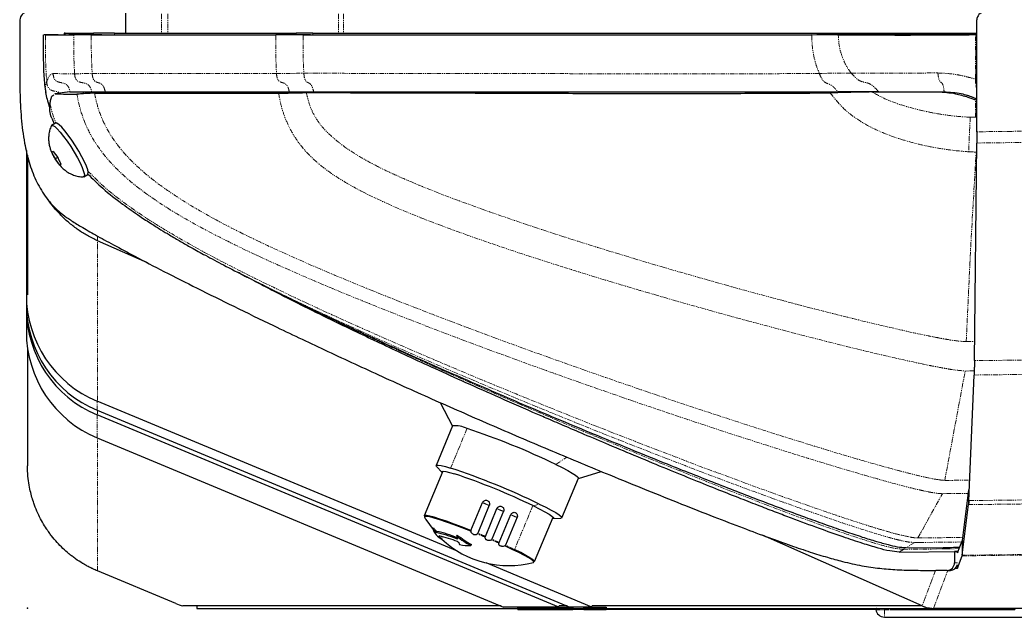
# Model space of a CAD drawing. Header units: millimetres. Extents: x -18594 to 273470, y -238787 to 48452.
# Drawn here: x 141570.6 to 141833.4, y -102641.6 to -102483.8 of the extents above; entities that cross this region are included whole.
import ezdxf

# ---------------------------------------------------------------- set-up
doc = ezdxf.new("R2010")
doc.units = ezdxf.units.MM
doc.linetypes.add('Xref AGV layout$0$PHANTOM', pattern=[2.5, 1.25, -0.25, 0.25, -0.25, 0.25, -0.25])
doc.layers.add('AM_BOR', color=4, linetype='Continuous', lineweight=25)

# ---------------------------------------------------------------- blocks, each defined once
blk = doc.blocks.new('Xref AGV layout$0$A$C343F789C')
at = {"color": 7, "linetype": 'Continuous', "lineweight": 25}
for p, q in [((3475.85, 1953.18), (3357.45, 1953.18)), ((3104.17, 1950.88), (3460.53, 1950.88)), ((3441.42, 1950.88), (3441.42, 1951.18)), ((3453.47, 1950.88), (3453.47, 1951.18)), ((3462.03, 1950.88), (3460.53, 1950.88)), ((3460.53, 1950.88), (3462.84, 1950.88)), ((3657.36, 1950.88), (3462.03, 1950.88)), ((3474.24, 1951.18), (3466.16, 1951.18)), ((3474.24, 1950.88), (3474.24, 1951.18)), ((3478.13, 1951.18), (3494.37, 1951.18)), ((3494.37, 1951.18), (3509.37, 1951.18)), ((3494.37, 1950.88), (3494.37, 1951.18)), ((3509.37, 1951.18), (3549.37, 1951.18)), ((3509.37, 1950.88), (3509.37, 1951.18)), ((3549.37, 1950.58), (3549.37, 1951.18)), ((3555.19, 1951.18), (3549.37, 1951.18)), ((3555.19, 1950.58), (3549.37, 1950.58)), ((3553.12, 1950.52), (3553, 1950.24)), ((3553.12, 1950.52), (3581.07, 1938.88)), ((3553.12, 1950.52), (3558.95, 1950.52)), ((3555.19, 1951.18), (3558.1, 1951.18)), ((3555.19, 1951.18), (3555.19, 1950.58)), ((3558.1, 1950.58), (3558.1, 1951.18)), ((3572.66, 1951.18), (3558.1, 1951.18)), ((3572.66, 1950.58), (3558.1, 1950.58)), ((3683.78, 1898.54), (3558.95, 1950.52)), ((3561.86, 1950.52), (3561.74, 1950.24)), ((3561.86, 1950.52), (3683.78, 1899.75)), ((3561.86, 1950.52), (3576.42, 1950.52)), ((3572.66, 1951.18), (3572.66, 1950.58)), ((3683.78, 1905.81), (3576.42, 1950.52)), ((3657.4, 1950.88), (3657.36, 1950.88)), ((3657.4, 1950.24), (3657.4, 1950.88)), ((3465.86, 1950.24), (3553, 1950.24)), ((3465.9, 1950.23), (3508.06, 1931.55)), ((3559.61, 1950.24), (3561.74, 1950.24)), ((3577.08, 1950.24), (3661.12, 1950.24)), ((3662.98, 1949.6), (3683.67, 1940.99)), ((3456.55, 1940.25), (3455.33, 1937)), ((3457.04, 1940.25), (3456.55, 1940.25)), ((3456.55, 1939.41), (3456.55, 1940.25)), ((3459.3, 1940.84), (3458.43, 1940.84)), ((3459.3, 1940.84), (3462.23, 1940.84)), ((3457.37, 1935.84), (3457.33, 1938.81)), ((3568.28, 1938.53), (3563.37, 1926.75)), ((3455.3, 1936.84), (3453.63, 1923.47)), ((3455.2, 1932.93), (3455.3, 1936.84)), ((3455.33, 1933.01), (3455.33, 1937)), ((3456.51, 1936.18), (3455.33, 1933.01)), ((3471.97, 1936.01), (3456.38, 1935.82)), ((3456.38, 1935.83), (3457.37, 1935.84)), ((3456.39, 1935.84), (3456.5, 1935.84)), ((3456.5, 1935.84), (3456.5, 1936.13)), ((3456.5, 1935.84), (3457.37, 1935.84)), ((3470.2, 1934.92), (3460.35, 1934.8)), ((3588.6, 1935.75), (3683.78, 1896.11)), ((3455.2, 1932.93), (3453.53, 1919.56)), ((3572.87, 1926.82), (3575.94, 1934.2)), ((3577.55, 1933.47), (3574.48, 1926.09)), ((3576.42, 1925.23), (3579.49, 1932.61)), ((3581.24, 1931.86), (3578.17, 1924.48)), ((3585.05, 1934.31), (3584.92, 1934)), ((3592.73, 1932.58), (3592.61, 1932.28)), ((3580.2, 1923.64), (3583.27, 1931.02)), ((3585.04, 1930.3), (3581.96, 1922.92)), ((3588.78, 1931.82), (3588.64, 1931.5)), ((3595.09, 1929.87), (3594.96, 1929.55)), ((3561.02, 1926.95), (3556.66, 1916.48)), ((3563.49, 1927.13), (3561.32, 1927.05)), ((3592.45, 1914.64), (3597.36, 1926.42)), ((3453.56, 1922.41), (3452.15, 1889.22)), ((3453.53, 1919.56), (3453.63, 1923.47)), ((3453.53, 1919.56), (3453.43, 1919.38)), ((3556.68, 1916.54), (3550.68, 1914.68)), ((3594.12, 1913.39), (3592.65, 1914.99)), ((3589.9, 1902.64), (3594.25, 1913.11)), ((3702.17, 1882), (3702.17, 1913.19)), ((3593.15, 1896.51), (3589.92, 1902.7)), ((3452.07, 1885.42), (3451.46, 1827.92)), ((3702.47, 1871.67), (3702.47, 1877.74)), ((3702.47, 1868.04), (3702.47, 1870.46)), ((3702.17, 1831.14), (3702.17, 1868.04)), ((3702.47, 1829.88), (3702.47, 1868.04)), ((3644.36, 1863.24), (3644.15, 1863.35)), ((3646.04, 1862.38), (3646.46, 1862.16)), ((3670.46, 1859.58), (3683.67, 1853.73)), ((3687.28, 1836.84), (3686.27, 1836.21)), ((3693.29, 1833.53), (3693.61, 1833.73)), ((3693.61, 1833.73), (3694.83, 1832.14)), ((3694.19, 1831.74), (3694.83, 1832.14)), ((3695.42, 1830.15), (3694.19, 1831.74)), ((3695.74, 1830.35), (3695.42, 1830.15)), ((3695.42, 1830.15), (3695.74, 1830.35)), ((3451.44, 1824.95), (3451.44, 1795.38)), ((3694.79, 1822.66), (3695.79, 1823.29)), ((3695.76, 1821.31), (3695.11, 1822.86)), ((3451.44, 1816.47), (3451.77, 1816.47)), ((3696.47, 1818.12), (3696.27, 1818.69)), ((3685.23, 1814.37), (3681.64, 1814.37)), ((3691.08, 1814.38), (3694.98, 1814.94)), ((3694.97, 1815.01), (3694.88, 1814.94)), ((3704.17, 1798.38), (3704.17, 1814.41)), ((3451.44, 1799.37), (3451.77, 1799.37)), ((3479.6, 1798.88), (3451.44, 1798.88)), ((3626.79, 1798.88), (3479.6, 1798.88)), ((3486.12, 1799.37), (3490.94, 1799.37)), ((3488.03, 1799.4), (3495.07, 1799.37)), ((3490.92, 1799.37), (3493.69, 1799.37)), ((3629.4, 1799.37), (3495.07, 1799.37)), ((3627.46, 1799.37), (3603.32, 1799.37)), ((3626.79, 1798.88), (3631.24, 1798.88)), ((3627.46, 1799.37), (3630.5, 1799.37)), ((3630.42, 1799.37), (3634.84, 1799.37)), ((3679.15, 1798.88), (3631.24, 1798.88)), ((3685.32, 1799.37), (3636.62, 1799.37)), ((3682.49, 1799.37), (3663.35, 1799.37)), ((3676.27, 1786.38), (3676.27, 1798.88)), ((3679.15, 1798.88), (3684.71, 1798.88)), ((3692.18, 1798.88), (3684.71, 1798.88)), ((3685.27, 1799.37), (3687.17, 1799.37)), ((3687.17, 1799.37), (3689.95, 1799.37)), ((3687.47, 1799.37), (3691.25, 1799.37)), ((3697.44, 1799.37), (3689.95, 1799.37)), ((3692.18, 1798.88), (3692.49, 1798.88)), ((3692.49, 1798.88), (3692.49, 1799.37)), ((3694.02, 1799.37), (3697.63, 1799.37)), ((3704.17, 1795.38), (3704.17, 1798.38))]:
    blk.add_line(p, q, dxfattribs=at)
at = {"color": 8, "linetype": 'Xref AGV layout$0$PHANTOM', "lineweight": 18}
for p, q in [((3475.85, 1951.23), (3475.85, 1953.18)), ((3462.84, 1950.88), (3459.08, 1940.84)), ((3462.03, 1950.88), (3462.03, 1950.88)), ((3466.16, 1950.88), (3466.16, 1951.18)), ((3475.85, 1951.23), (3466.33, 1951.23)), ((3475.85, 1950.88), (3475.85, 1951.23)), ((3657.36, 1950.88), (3657.36, 1950.24)), ((3462.38, 1940.84), (3465.9, 1950.23)), ((3683.67, 1940.99), (3683.67, 1905.86)), ((3456.51, 1938.81), (3457.33, 1938.81)), ((3455.33, 1937), (3102.17, 1932.64)), ((3102.17, 1932.49), (3455.3, 1936.84)), ((3456.11, 1935.08), (3459.48, 1935.15)), ((3470.79, 1935.29), (3459.48, 1935.15)), ((3467.85, 1933.48), (3470.2, 1934.92)), ((3470.79, 1935.29), (3471.97, 1936.01)), ((3568.69, 1923.73), (3573.52, 1935.34)), ((3467.01, 1932.28), (3455.1, 1932.13)), ((3466.68, 1933.47), (3455.45, 1933.33)), ((3467.85, 1933.48), (3466.68, 1933.47)), ((3588.81, 1932.52), (3588.68, 1932.21)), ((3593.32, 1931.97), (3593.24, 1931.77)), ((3594.25, 1930.84), (3594.13, 1930.53)), ((3594.53, 1930.58), (3594.4, 1930.27)), ((3597.34, 1926.63), (3597.34, 1926.72)), ((3453.63, 1923.47), (3102.17, 1919.14)), ((3102.17, 1918.07), (3453.56, 1922.41)), ((3568.55, 1923.8), (3567.01, 1923.31)), ((3459.39, 1920.57), (3453.65, 1920.5)), ((3459.39, 1920.57), (3460.54, 1920.59)), ((3459.91, 1917.08), (3453.33, 1916.99)), ((3590.42, 1913.81), (3586.07, 1903.35)), ((3562.65, 1912.84), (3559.69, 1910.92)), ((3683.78, 1905.81), (3683.78, 1899.75)), ((3683.67, 1899.47), (3683.67, 1898.59)), ((3683.78, 1898.54), (3683.78, 1896.11)), ((3683.67, 1895.84), (3683.67, 1853.73)), ((3452.15, 1889.22), (3102.17, 1884.9)), ((3452.05, 1888.13), (3453.5, 1888.15)), ((3453.5, 1888.15), (3454.52, 1888.17)), ((3102.17, 1881.11), (3452.07, 1885.42)), ((3454.24, 1880.4), (3452.02, 1880.38)), ((3645.39, 1862.71), (3646.04, 1862.38)), ((3453.06, 1855.36), (3451.62, 1830.32)), ((3683.67, 1853.73), (3683.67, 1852.5)), ((3451.46, 1827.92), (3102.17, 1823.62)), ((3102.17, 1820.64), (3451.44, 1824.95)), ((3451.44, 1821.11), (3451.76, 1821.11)), ((3451.76, 1821.11), (3451.85, 1821.11)), ((3451.77, 1821.11), (3451.77, 1816.47)), ((3696.25, 1818.6), (3696.41, 1818.29)), ((3488.17, 1814.37), (3485.23, 1814.37)), ((3488.17, 1814.37), (3490.19, 1814.69)), ((3681.64, 1814.37), (3633.04, 1814.37)), ((3690.98, 1814.37), (3685.23, 1814.37)), ((3451.77, 1811.01), (3451.44, 1811.17)), ((3451.77, 1811.01), (3451.77, 1799.37)), ((3685.08, 1809.54), (3636.41, 1809.55)), ((3695.4, 1809.58), (3689.74, 1809.63)), ((3479.6, 1798.88), (3479.6, 1799.37)), ((3486.12, 1799.37), (3488.03, 1799.4)), ((3618.74, 1786.38), (3618.74, 1798.88)), ((3620.07, 1786.38), (3620.07, 1798.88)), ((3626.79, 1799.37), (3626.79, 1798.88)), ((3627.46, 1799.37), (3629.4, 1799.37)), ((3631.24, 1798.88), (3631.24, 1799.37)), ((3665.08, 1786.38), (3665.08, 1798.88)), ((3666.75, 1786.38), (3666.75, 1798.88)), ((3679.15, 1799.37), (3679.15, 1798.88)), ((3682.49, 1799.37), (3685.32, 1799.37)), ((3684.71, 1798.88), (3684.71, 1799.37)), ((3692.18, 1799.37), (3692.18, 1798.88))]:
    blk.add_line(p, q, dxfattribs=at)
at = {"color": 7, "linetype": 'Continuous', "lineweight": 25, "flags": 128}
for points in [[(3568.28, 1938.53), (3568.34, 1938.34), (3568.74, 1937.98), (3569.47, 1937.49), (3570.54, 1936.87), (3571.9, 1936.15), (3573.52, 1935.34)], [(3568.44, 1938.66), (3568.53, 1938.46), (3568.97, 1938.07), (3569.78, 1937.55), (3570.93, 1936.9), (3572.39, 1936.13), (3574.12, 1935.28), (3576.08, 1934.36)], [(3585.04, 1930.3), (3587.31, 1929.41), (3589.47, 1928.59), (3591.46, 1927.88), (3593.22, 1927.28), (3594.72, 1926.82), (3595.9, 1926.5), (3596.75, 1926.34), (3597.24, 1926.34), (3597.36, 1926.5)], [(3585.07, 1930.51), (3587.34, 1929.61), (3589.49, 1928.8), (3591.47, 1928.09), (3593.23, 1927.5), (3594.72, 1927.04), (3595.9, 1926.72), (3596.75, 1926.56), (3597.23, 1926.56), (3597.34, 1926.63)], [(3596.94, 1927.4), (3595.05, 1930.07), (3594.99, 1930.14)], [(3567.01, 1923.31), (3565.3, 1924.16), (3563.84, 1924.93), (3562.66, 1925.59), (3561.78, 1926.15), (3561.23, 1926.58), (3561.01, 1926.87), (3561.13, 1927.03), (3561.32, 1927.05)], [(3568.55, 1923.8), (3566.89, 1924.63), (3565.5, 1925.37), (3564.42, 1925.99), (3563.67, 1926.49), (3563.28, 1926.85), (3563.25, 1927.07), (3563.53, 1927.13)], [(3562.65, 1912.84), (3560.94, 1913.69), (3559.48, 1914.46), (3558.3, 1915.13), (3557.43, 1915.68), (3556.88, 1916.11), (3556.66, 1916.41), (3556.66, 1916.48)], [(3592.61, 1915.02), (3592.71, 1914.92), (3592.74, 1914.7), (3592.41, 1914.64), (3591.72, 1914.73), (3590.7, 1914.97), (3589.36, 1915.36)], [(3594.12, 1913.39), (3594.26, 1913.18), (3594.14, 1913.02), (3593.68, 1913.01), (3592.9, 1913.14), (3591.8, 1913.41), (3590.42, 1913.81)], [(3686.27, 1836.21), (3686.2, 1836.14), (3686.13, 1835.73), (3686.27, 1835.02), (3686.61, 1834.06), (3687.13, 1832.87), (3687.81, 1831.53), (3688.61, 1830.09), (3689.51, 1828.62), (3690.45, 1827.18), (3691.4, 1825.85), (3692.3, 1824.69), (3693.13, 1823.75), (3693.83, 1823.08), (3694.38, 1822.71), (3694.75, 1822.64), (3694.79, 1822.66)], [(3695.89, 1823.41), (3695.81, 1823.31), (3695.49, 1823.29), (3694.98, 1823.59), (3694.32, 1824.19), (3693.52, 1825.07), (3692.63, 1826.18), (3691.69, 1827.47), (3690.74, 1828.88), (3689.83, 1830.35), (3689, 1831.81), (3688.28, 1833.18), (3687.72, 1834.41), (3687.34, 1835.44), (3687.15, 1836.21), (3687.17, 1836.7), (3687.39, 1836.88), (3687.42, 1836.88)], [(3697.21, 1799.37), (3696.22, 1799.37), (3694.72, 1799.37), (3693.56, 1799.37)]]:
    blk.add_lwpolyline(points, dxfattribs=at)
at = {"color": 8, "linetype": 'Xref AGV layout$0$PHANTOM', "lineweight": 18, "flags": 128}
for points in [[(3568.56, 1938.75), (3568.45, 1938.69), (3568.44, 1938.66)], [(3467.01, 1932.28), (3463.78, 1926.43), (3460.54, 1920.59)], [(3459.91, 1917.08), (3457.21, 1902.62), (3454.52, 1888.17)], [(3460.08, 1814.37), (3460.9, 1814.39), (3461.73, 1814.4)], [(3477.32, 1814.37), (3478.23, 1814.4), (3479.15, 1814.43)], [(3626.6, 1814.37), (3627.56, 1814.48), (3628.52, 1814.6)], [(3633.04, 1814.37), (3634.44, 1814.57), (3635.85, 1814.77)], [(3681.64, 1814.37), (3683.04, 1814.56), (3684.45, 1814.75)], [(3685.23, 1814.37), (3687.17, 1814.69), (3689.12, 1815.01)], [(3690.98, 1814.37), (3692.93, 1814.65), (3694.88, 1814.94)]]:
    blk.add_lwpolyline(points, dxfattribs=at)
at = {"color": 7, "linetype": 'Continuous', "lineweight": 25}
for centre, radius, start, end in [((3475.85, 1950.88), 2.3, 8.6269, 90), ((3477.83, 1951.18), 0.3, 270, 8.6269), ((3658.89, 1940.75), 9.75, 65.1485, 76.7662), ((3458.45, 1938.86), 1.98, 90.3672, 166.4801), ((3459.32, 1938.85), 1.99, 90.4484, 181.1224), ((3575.08, 1913.89), 25.7, 46.6278, 104.7063), ((3573.83, 1913.48), 23.33, 50.577, 61.6197), ((3573.82, 1913.47), 23.66, 50.8143, 61.6953), ((3585.14, 1919.44), 14.87, 78.6394, 90.3569), ((3576.29, 1929.11), 12.76, 20.3041, 22.6402), ((3599.78, 1960.87), 29.81, 247.9288, 257.7605), ((3572.39, 1927.86), 16.86, 13.576, 15.631), ((3601.06, 1962.66), 32.87, 247.87, 257.8202), ((3601.19, 1962.96), 32.86, 247.8677, 257.8214), ((3574.84, 1914.66), 25.32, 43.1223, 45.0328), ((3590.25, 1927.65), 5.51, 43.8753, 63.2788), ((3590.36, 1928.37), 4.96, 17.5804, 38.7486), ((3574.54, 1914.39), 25.43, 36.6108, 38.6443), ((3574.45, 1914.32), 25.84, 36.9871, 38.9813), ((3652.32, 2100.02), 196.23, 244.2306, 251.6126), ((3643.34, 2078.32), 171.67, 244.1714, 251.6719), ((3647.97, 2089.56), 196.23, 244.2307, 251.6124), ((3589.27, 1910.04), 7.43, 244.4076, 274.8045), ((3678.85, 1957.17), 142.52, 272.2517, 274.1316), ((3449.45, 1795.37), 1.99, 270.4441, 0.4343), ((3702.18, 1795.37), 1.99, 270.4428, 0.4346)]:
    blk.add_arc(centre, radius, start, end, dxfattribs=at)
at = {"color": 8, "linetype": 'Xref AGV layout$0$PHANTOM', "lineweight": 18}
for centre, radius, start, end in [((3629.31, 2050.3), 127.78, 244.1128, 245.3121), ((3654.76, 2106.04), 189.05, 245.895, 246.5378), ((3654.28, 2104.88), 187.6, 245.8866, 246.5464), ((3663.58, 2126.43), 211.28, 247.0637, 247.6603), ((3662.72, 2124.37), 208.83, 247.0537, 247.6685), ((3569.46, 1916.6), 10.78, 65.3532, 71.5522), ((3572.99, 1923.96), 2.62, 55.0848, 68.3832), ((3574.23, 1917.79), 7.76, 65.8655, 73.6355), ((3576.04, 1921.23), 3.89, 56.8619, 69.4605), ((3579.32, 1919.64), 4.09, 65.4176, 77.5729), ((3578.31, 1916.33), 7.53, 60.9845, 68.9188)]:
    blk.add_arc(centre, radius, start, end, dxfattribs=at)
at = {"color": 7, "linetype": 'Continuous', "lineweight": 25}
for centre, major_axis, ratio, start_param, end_param in [((3463.82, 1933.42), (20, 0), 0.069927, 1.745329, 1.9743), ((3672.17, 1877.74), (0, 30.4), 0.996749, 4.712389, 5.889795), ((3672.17, 1871.67), (0, 30.4), 0.996749, 4.712389, 5.889795), ((3672.17, 1870.46), (0, 30.4), 0.996749, 4.712389, 5.889795), ((3672.17, 1868.04), (0, 30.4), 0.996749, 4.712389, 5.889795), ((3460.72, 1834.37), (20.1, 0), 0.995042, 4.232433, 4.250738)]:
    blk.add_ellipse(centre, major_axis=major_axis, ratio=ratio, start_param=start_param, end_param=end_param, dxfattribs=at)
for points, knots in [([(3453.47, 1951.18), (3452.09, 1951.18), (3449.32, 1951.18), (3445.96, 1951.18), (3443.66, 1951.18), (3442.27, 1951.18), (3441.54, 1951.18), (3441.46, 1951.18), (3441.42, 1951.18)], [0, 0, 0, 0, 0.186534, 0.373013, 0.559627, 0.70638, 0.853168, 1, 1, 1, 1]), ([(3466.16, 1951.18), (3463.77, 1951.18), (3460.43, 1951.18), (3456.18, 1951.18), (3454.37, 1951.18), (3453.47, 1951.18)], [0, 0, 0, 0, 0.56002, 0.780071, 1, 1, 1, 1]), ([(3465.9, 1950.23), (3465.75, 1950.29), (3465.64, 1950.34), (3465.55, 1950.37), (3465.54, 1950.38), (3465.53, 1950.38), (3465.52, 1950.38), (3465.5, 1950.39), (3465.48, 1950.4), (3465.44, 1950.42), (3465.41, 1950.43), (3465.32, 1950.46), (3465.26, 1950.48), (3464.95, 1950.58), (3464.7, 1950.65), (3464.32, 1950.73), (3464.18, 1950.76), (3463.92, 1950.8), (3463.79, 1950.82), (3463.52, 1950.85), (3463.39, 1950.86), (3463.23, 1950.87), (3463.23, 1950.87), (3463.2, 1950.87), (3463.18, 1950.87), (3463.14, 1950.87), (3463.11, 1950.87), (3463, 1950.88), (3462.93, 1950.88), (3462.84, 1950.88)], [0, 0, 0, 0, 0.125, 0.125, 0.132812, 0.132812, 0.140625, 0.140625, 0.15625, 0.15625, 0.1875, 0.1875, 0.25, 0.25, 0.5, 0.5, 0.625, 0.625, 0.75, 0.75, 0.875, 0.875, 0.890625, 0.890625, 0.90625, 0.90625, 0.9375, 0.9375, 1, 1, 1, 1]), ([(3704.17, 1814.41), (3704.08, 1816.71), (3703.91, 1821.23), (3703.12, 1827.46), (3701.85, 1832.97), (3700.09, 1837.72), (3697.63, 1842.04), (3695.06, 1845.01), (3692.7, 1846.98), (3690.61, 1848.42), (3687.74, 1850.18), (3683.95, 1852.36), (3679.21, 1854.97), (3673.17, 1858.19), (3665.8, 1862.02), (3657.08, 1866.43), (3647.43, 1871.21), (3636.22, 1876.65), (3623.48, 1882.7), (3609.25, 1889.29), (3594.37, 1896.01), (3579.07, 1902.72), (3563.7, 1909.28), (3550.21, 1914.9), (3538.82, 1919.55), (3529.66, 1923.23), (3521.16, 1926.57), (3513.48, 1929.53), (3506.7, 1932.07), (3500.79, 1934.2), (3495.65, 1935.94), (3491.1, 1937.35), (3486.56, 1938.6), (3481.95, 1939.63), (3477.14, 1940.35), (3472.41, 1940.71), (3467.46, 1940.84), (3464.04, 1940.84), (3462.23, 1940.84)], [0, 0, 0, 0, 0.023814, 0.046919, 0.064947, 0.082346, 0.099332, 0.116388, 0.123, 0.131409, 0.142917, 0.158255, 0.177249, 0.19964, 0.230034, 0.264353, 0.302168, 0.343049, 0.395117, 0.450198, 0.507567, 0.566466, 0.625558, 0.683057, 0.7199, 0.754663, 0.786799, 0.815763, 0.841143, 0.86282, 0.881706, 0.89823, 0.912825, 0.931201, 0.947836, 0.964018, 0.981003, 1, 1, 1, 1]), ([(3683.67, 1940.99), (3684.12, 1940.8), (3684.49, 1940.63), (3684.84, 1940.47), (3684.9, 1940.44), (3684.97, 1940.41), (3684.99, 1940.4), (3685.02, 1940.39), (3685.04, 1940.38), (3685.09, 1940.35), (3685.13, 1940.33), (3685.33, 1940.23), (3685.49, 1940.15), (3685.97, 1939.91), (3686.29, 1939.74), (3686.79, 1939.47), (3686.95, 1939.38), (3687.2, 1939.23), (3687.28, 1939.19), (3687.41, 1939.11), (3687.45, 1939.09), (3687.53, 1939.04), (3687.57, 1939.01), (3688.24, 1938.61), (3688.86, 1938.21), (3689.76, 1937.57), (3690.06, 1937.35), (3690.5, 1937.01), (3690.64, 1936.9), (3690.86, 1936.73), (3690.93, 1936.67), (3691.04, 1936.58), (3691.08, 1936.55), (3691.15, 1936.49), (3691.19, 1936.46), (3692.31, 1935.54), (3693.35, 1934.55), (3694.84, 1932.91), (3695.32, 1932.34), (3696.02, 1931.45), (3696.25, 1931.14), (3696.58, 1930.68), (3696.69, 1930.52), (3696.86, 1930.28), (3696.91, 1930.21), (3696.99, 1930.09), (3697.02, 1930.05), (3697.06, 1929.99), (3697.07, 1929.97), (3697.1, 1929.93), (3697.12, 1929.9), (3697.86, 1928.78), (3698.57, 1927.56), (3699.52, 1925.56), (3699.83, 1924.87), (3700.25, 1923.79), (3700.38, 1923.42), (3700.58, 1922.86), (3700.64, 1922.67), (3700.73, 1922.39), (3700.76, 1922.29), (3700.81, 1922.15), (3700.82, 1922.1), (3700.84, 1922.03), (3700.85, 1922), (3700.86, 1921.97), (3700.87, 1921.96), (3700.87, 1921.94), (3700.87, 1921.93), (3700.88, 1921.92), (3700.88, 1921.91), (3701.17, 1920.96), (3701.48, 1919.76), (3701.98, 1916.85), (3702.17, 1915.14), (3702.17, 1913.19)], [0, 0, 0, 0, 0.03125, 0.03125, 0.039062, 0.039062, 0.041016, 0.041016, 0.042969, 0.042969, 0.046875, 0.046875, 0.0625, 0.0625, 0.09375, 0.09375, 0.109375, 0.109375, 0.117188, 0.117188, 0.121094, 0.121094, 0.125, 0.125, 0.1875, 0.1875, 0.21875, 0.21875, 0.234375, 0.234375, 0.242188, 0.242188, 0.246094, 0.246094, 0.25, 0.25, 0.375, 0.375, 0.4375, 0.4375, 0.46875, 0.46875, 0.484375, 0.484375, 0.492188, 0.492188, 0.496094, 0.496094, 0.498047, 0.498047, 0.5, 0.5, 0.625, 0.625, 0.6875, 0.6875, 0.71875, 0.71875, 0.734375, 0.734375, 0.742188, 0.742188, 0.746094, 0.746094, 0.748047, 0.748047, 0.749023, 0.749023, 0.749512, 0.749512, 0.75, 0.75, 0.875, 0.875, 1, 1, 1, 1]), ([(3470.2, 1934.92), (3470.92, 1934.86), (3472.49, 1934.73), (3475.04, 1934.08), (3478.12, 1933.22), (3481.86, 1932.04), (3486.2, 1930.59), (3491.02, 1928.91), (3498.51, 1926.22), (3508.59, 1922.45), (3521.21, 1917.56), (3535.86, 1911.74), (3552.18, 1905.08), (3569.84, 1897.65), (3586.57, 1890.43), (3601.76, 1883.67), (3615.4, 1877.42), (3627.51, 1871.67), (3637.04, 1867.03), (3642.48, 1864.2), (3644.25, 1863.29)], [0, 0, 0, 0, 0.011408, 0.024692, 0.041661, 0.062299, 0.087202, 0.114495, 0.143513, 0.213935, 0.285971, 0.358844, 0.464948, 0.566657, 0.663851, 0.755046, 0.831329, 0.90249, 0.968435, 1, 1, 1, 1]), ([(3471.97, 1936.01), (3472.79, 1935.93), (3474.68, 1935.75), (3477.86, 1934.86), (3481.96, 1933.63), (3487.13, 1931.88), (3493.41, 1929.66), (3499.27, 1927.48), (3504.49, 1925.5), (3508.94, 1923.78), (3514, 1921.81), (3519.79, 1919.52), (3526.3, 1916.9), (3533.44, 1913.99), (3540.96, 1910.89), (3548.25, 1907.83), (3554.83, 1905.05), (3560.35, 1902.68), (3564.85, 1900.74), (3570.81, 1898.15), (3578.25, 1894.88), (3587.17, 1890.9), (3595.15, 1887.28), (3602.35, 1883.97), (3608.94, 1880.88), (3615.09, 1877.97), (3621.73, 1874.77), (3628.74, 1871.32), (3635.8, 1867.76), (3640.14, 1865.49), (3642.1, 1864.47)], [0, 0, 0, 0, 0.013217, 0.030338, 0.053386, 0.082852, 0.118877, 0.161533, 0.184379, 0.209559, 0.238948, 0.272623, 0.310585, 0.352837, 0.397904, 0.442634, 0.481258, 0.513778, 0.540192, 0.560744, 0.619276, 0.672152, 0.71937, 0.761454, 0.800743, 0.837519, 0.871781, 0.92044, 0.964217, 1, 1, 1, 1]), ([(3576.08, 1934.36), (3576.22, 1934.41), (3576.46, 1934.5), (3576.85, 1934.52), (3577.17, 1934.46), (3577.42, 1934.34), (3577.59, 1934.18), (3577.68, 1934), (3577.69, 1933.82), (3577.65, 1933.7), (3577.64, 1933.65)], [0, 0, 0, 0, 0.1960811, 0.3241516, 0.4530427, 0.5637462, 0.6669334, 0.7773111, 0.9058571, 1, 1, 1, 1]), ([(3575.94, 1934.2), (3575.95, 1934.22), (3575.96, 1934.25), (3576, 1934.3), (3576.04, 1934.34), (3576.07, 1934.35), (3576.08, 1934.36)], [0, 0, 0, 0, 0.2475526, 0.4960775, 0.7462244, 1, 1, 1, 1]), ([(3577.64, 1933.65), (3577.63, 1933.64), (3577.62, 1933.62), (3577.6, 1933.57), (3577.57, 1933.52), (3577.56, 1933.49), (3577.55, 1933.47)], [0, 0, 0, 0, 0.2535455, 0.5038899, 0.7523418, 1, 1, 1, 1]), ([(3579.49, 1932.61), (3579.5, 1932.63), (3579.51, 1932.66), (3579.54, 1932.71), (3579.58, 1932.75), (3579.6, 1932.77), (3579.61, 1932.78)], [0, 0, 0, 0, 0.2476504, 0.4959419, 0.7461457, 1, 1, 1, 1]), ([(3579.61, 1932.78), (3579.73, 1932.85), (3579.93, 1932.96), (3580.3, 1932.99), (3580.62, 1932.94), (3580.89, 1932.81), (3581.09, 1932.65), (3581.24, 1932.45), (3581.31, 1932.25), (3581.3, 1932.12), (3581.3, 1932.06)], [0, 0, 0, 0, 0.196081, 0.324151, 0.453037, 0.563746, 0.666925, 0.777327, 0.905901, 1, 1, 1, 1]), ([(3581.3, 1932.06), (3581.3, 1932.05), (3581.29, 1932.02), (3581.28, 1931.97), (3581.26, 1931.92), (3581.25, 1931.88), (3581.24, 1931.86)], [0, 0, 0, 0, 0.253748, 0.503915, 0.752295, 1, 1, 1, 1]), ([(3588.58, 1933.25), (3588.56, 1933.26), (3588.5, 1933.28), (3588.42, 1933.33), (3588.35, 1933.4), (3588.29, 1933.47), (3588.27, 1933.51), (3588.26, 1933.53)], [0, 0, 0, 0, 0.189832, 0.379426, 0.575458, 0.786287, 1, 1, 1, 1]), ([(3588.81, 1932.52), (3588.78, 1932.52), (3588.73, 1932.54), (3588.67, 1932.53), (3588.63, 1932.51), (3588.61, 1932.46), (3588.62, 1932.42), (3588.62, 1932.4)], [0, 0, 0, 0, 0.189105, 0.377982, 0.575137, 0.792686, 1, 1, 1, 1]), ([(3593.32, 1931.97), (3593.35, 1931.94), (3593.4, 1931.89), (3593.45, 1931.81), (3593.48, 1931.76), (3593.48, 1931.74), (3593.47, 1931.74), (3593.46, 1931.74)], [0, 0, 0, 0, 0.234965, 0.470301, 0.695703, 0.902624, 1, 1, 1, 1]), ([(3583.27, 1931.02), (3583.28, 1931.03), (3583.29, 1931.07), (3583.32, 1931.12), (3583.34, 1931.16), (3583.36, 1931.19), (3583.37, 1931.2)], [0, 0, 0, 0, 0.247538, 0.495916, 0.746142, 1, 1, 1, 1]), ([(3583.37, 1931.2), (3583.46, 1931.28), (3583.6, 1931.41), (3583.93, 1931.47), (3584.23, 1931.43), (3584.5, 1931.31), (3584.73, 1931.14), (3584.91, 1930.93), (3585.03, 1930.71), (3585.06, 1930.57), (3585.07, 1930.51)], [0, 0, 0, 0, 0.196079, 0.324146, 0.453024, 0.563735, 0.666918, 0.777303, 0.905877, 1, 1, 1, 1]), ([(3585.04, 1930.3), (3585.05, 1930.33), (3585.06, 1930.37), (3585.08, 1930.45), (3585.07, 1930.48), (3585.07, 1930.51)], [0, 0, 0, 0, 0.378733, 0.631289, 1, 1, 1, 1]), ([(3594.13, 1930.53), (3594.14, 1930.52), (3594.16, 1930.52), (3594.21, 1930.48), (3594.27, 1930.42), (3594.34, 1930.35), (3594.38, 1930.29), (3594.4, 1930.27)], [0, 0, 0, 0, 0.188583, 0.376599, 0.573131, 0.790559, 1, 1, 1, 1]), ([(3594.53, 1930.58), (3594.51, 1930.61), (3594.45, 1930.67), (3594.37, 1930.76), (3594.3, 1930.81), (3594.27, 1930.83), (3594.26, 1930.84), (3594.25, 1930.84)], [0, 0, 0, 0, 0.2531, 0.50674, 0.742068, 0.949855, 1, 1, 1, 1]), ([(3574.48, 1926.09), (3574.43, 1925.99), (3574.32, 1925.8), (3574.07, 1925.59), (3573.77, 1925.49), (3573.47, 1925.49), (3573.19, 1925.6), (3572.96, 1925.8), (3572.82, 1926.08), (3572.77, 1926.4), (3572.8, 1926.65), (3572.85, 1926.79), (3572.87, 1926.82)], [0, 0, 0, 0, 0.108392, 0.216772, 0.324813, 0.43203, 0.538402, 0.644349, 0.750511, 0.857412, 0.965167, 1, 1, 1, 1]), ([(3597.34, 1926.72), (3597.26, 1926.86), (3597.13, 1927.1), (3596.99, 1927.33), (3596.95, 1927.39), (3596.94, 1927.41)], [0, 0, 0, 0, 0.516534, 0.853814, 1, 1, 1, 1]), ([(3578.17, 1924.48), (3578.11, 1924.39), (3578.01, 1924.19), (3577.75, 1923.99), (3577.44, 1923.88), (3577.11, 1923.89), (3576.8, 1924), (3576.56, 1924.21), (3576.39, 1924.49), (3576.33, 1924.81), (3576.36, 1925.07), (3576.41, 1925.2), (3576.42, 1925.23)], [0, 0, 0, 0, 0.1083729, 0.2167715, 0.3248166, 0.4320262, 0.5384028, 0.6443428, 0.7505054, 0.8573929, 0.9651559, 1, 1, 1, 1]), ([(3453.56, 1922.41), (3453.56, 1922.54), (3453.57, 1922.66), (3453.57, 1922.79), (3453.57, 1922.82), (3453.58, 1922.86), (3453.58, 1922.89), (3453.58, 1922.95), (3453.58, 1922.99), (3453.6, 1923.2), (3453.61, 1923.36), (3453.63, 1923.47)], [0, 0, 0, 0, 0.25, 0.25, 0.3125, 0.3125, 0.375, 0.375, 0.5, 0.5, 1, 1, 1, 1]), ([(3581.96, 1922.92), (3581.91, 1922.82), (3581.81, 1922.63), (3581.54, 1922.42), (3581.23, 1922.31), (3580.9, 1922.31), (3580.6, 1922.42), (3580.35, 1922.62), (3580.18, 1922.9), (3580.11, 1923.21), (3580.13, 1923.47), (3580.18, 1923.6), (3580.2, 1923.64)], [0, 0, 0, 0, 0.108389, 0.216777, 0.324827, 0.432037, 0.5384, 0.644345, 0.75051, 0.857397, 0.965173, 1, 1, 1, 1]), ([(3452.07, 1885.42), (3452.08, 1885.87), (3452.08, 1886.24), (3452.09, 1886.58), (3452.09, 1886.6), (3452.09, 1886.65), (3452.09, 1886.67), (3452.09, 1886.73), (3452.09, 1886.78), (3452.09, 1886.91), (3452.09, 1887), (3452.1, 1887.25), (3452.1, 1887.42), (3452.11, 1887.6), (3452.11, 1887.62), (3452.11, 1887.65), (3452.11, 1887.67), (3452.11, 1887.73), (3452.11, 1887.76), (3452.11, 1887.87), (3452.11, 1887.94), (3452.12, 1888.15), (3452.12, 1888.29), (3452.14, 1888.71), (3452.14, 1888.97), (3452.15, 1889.22)], [0, 0, 0, 0, 0.25, 0.25, 0.265625, 0.265625, 0.28125, 0.28125, 0.3125, 0.3125, 0.375, 0.375, 0.5, 0.5, 0.515625, 0.515625, 0.53125, 0.53125, 0.5625, 0.5625, 0.625, 0.625, 0.75, 0.75, 1, 1, 1, 1]), ([(3646.04, 1862.39), (3646, 1862.42), (3645.74, 1862.55), (3645.09, 1862.89), (3644.51, 1863.2), (3644.27, 1863.33)], [0, 0, 0, 0, 0.108878, 0.635949, 1, 1, 1, 1]), ([(3686.29, 1836.02), (3684.98, 1837.34), (3682.08, 1840.23), (3677.38, 1843.85), (3673.04, 1846.92), (3669.64, 1849.14), (3667, 1850.79), (3664.44, 1852.34), (3661.77, 1853.91), (3658.63, 1855.7), (3654.85, 1857.78), (3650.06, 1860.33), (3646.5, 1862.15), (3644.55, 1863.15)], [0, 0, 0, 0, 0.1119892, 0.2464981, 0.3573288, 0.4325226, 0.4916384, 0.5448849, 0.612665, 0.6775942, 0.7625552, 0.8700175, 1, 1, 1, 1]), ([(3683.67, 1853.73), (3684.57, 1853.3), (3686.33, 1852.46), (3688.79, 1850.9), (3691.13, 1849.11), (3693.31, 1847.09), (3695.24, 1844.95), (3696.3, 1843.44), (3696.8, 1842.75)], [0, 0, 0, 0, 0.175239, 0.341059, 0.506679, 0.68498, 0.854257, 1, 1, 1, 1]), ([(3692.73, 1834.72), (3692.41, 1834.99), (3691.75, 1835.54), (3690.61, 1836.17), (3689.37, 1836.61), (3688.32, 1836.85), (3687.68, 1836.84), (3687.5, 1836.84)], [0, 0, 0, 0, 0.219092, 0.451847, 0.667728, 0.905479, 1, 1, 1, 1]), ([(3694.83, 1832.14), (3694.81, 1832.17), (3694.57, 1832.59), (3693.98, 1833.39), (3693.3, 1834.19), (3692.83, 1834.63), (3692.73, 1834.72)], [0, 0, 0, 0, 0.037964, 0.423354, 0.879631, 1, 1, 1, 1]), ([(3694.19, 1831.74), (3694.06, 1832.05), (3693.78, 1832.66), (3693.45, 1833.24), (3693.29, 1833.53)], [0, 0, 0, 0, 0.500013, 1, 1, 1, 1]), ([(3695.9, 1823.48), (3695.93, 1823.54), (3696.16, 1823.98), (3696.4, 1824.86), (3696.6, 1826.05), (3696.61, 1827.18), (3696.48, 1828.24), (3696.23, 1829.24), (3695.87, 1830.22), (3695.42, 1831.18), (3695.02, 1831.83), (3694.83, 1832.14)], [0, 0, 0, 0, 0.024017, 0.162617, 0.293179, 0.416021, 0.531679, 0.641895, 0.752931, 0.882055, 1, 1, 1, 1]), ([(3694.83, 1832.14), (3694.99, 1831.85), (3695.32, 1831.27), (3695.6, 1830.66), (3695.74, 1830.35)], [0, 0, 0, 0, 0.500005, 1, 1, 1, 1]), ([(3451.44, 1824.95), (3451.44, 1825.24), (3451.44, 1825.51), (3451.44, 1825.79), (3451.44, 1825.84), (3451.44, 1825.96), (3451.44, 1826.03), (3451.44, 1826.22), (3451.44, 1826.34), (3451.44, 1826.5), (3451.44, 1826.52), (3451.44, 1826.58), (3451.44, 1826.61), (3451.45, 1826.69), (3451.45, 1826.75), (3451.45, 1826.93), (3451.45, 1827.05), (3451.45, 1827.41), (3451.45, 1827.67), (3451.46, 1827.92)], [0, 0, 0, 0, 0.25, 0.25, 0.3125, 0.3125, 0.375, 0.375, 0.5, 0.5, 0.53125, 0.53125, 0.5625, 0.5625, 0.625, 0.625, 0.75, 0.75, 1, 1, 1, 1]), ([(3695.77, 1821.32), (3695.84, 1821.13), (3696.13, 1820.27), (3696.35, 1818.96), (3696.26, 1817.99), (3696.22, 1817.52)], [0, 0, 0, 0, 0.127358, 0.580063, 1, 1, 1, 1]), ([(3460.08, 1814.37), (3458.56, 1814.46), (3456.54, 1814.58), (3454.05, 1815.26), (3452.68, 1815.73), (3451.82, 1816.13), (3451.44, 1816.3)], [0, 0, 0, 0, 0.520028, 0.693646, 0.865746, 1, 1, 1, 1]), ([(3461.73, 1814.4), (3460.17, 1814.49), (3458.07, 1814.61), (3455.43, 1815.28), (3453.69, 1815.83), (3452.45, 1816.24), (3451.77, 1816.47)], [0, 0, 0, 0, 0.4697303, 0.6312422, 0.7985633, 1, 1, 1, 1]), ([(3696.22, 1817.52), (3696.16, 1817.12), (3696.03, 1816.33), (3695.7, 1815.44), (3695.4, 1815.3), (3695.24, 1815.22)], [0, 0, 0, 0, 0.324756, 0.646557, 1, 1, 1, 1]), ([(3697.38, 1814.53), (3697.27, 1815.12), (3697.05, 1816.28), (3696.62, 1817.63), (3696.41, 1818.29)], [0, 0, 0, 0, 0.503935, 1, 1, 1, 1]), ([(3696.41, 1818.29), (3696.41, 1818.28), (3696.44, 1818.23), (3696.45, 1818.16), (3696.46, 1818.11)], [0, 0, 0, 0, 0.156271, 1, 1, 1, 1]), ([(3477.32, 1814.37), (3474.49, 1814.37), (3468.79, 1814.37), (3463, 1814.37), (3460.08, 1814.37)], [0, 0, 0, 0, 0.495865, 1, 1, 1, 1]), ([(3479.15, 1814.43), (3476.3, 1814.42), (3470.54, 1814.42), (3464.69, 1814.41), (3461.73, 1814.4)], [0, 0, 0, 0, 0.494125, 1, 1, 1, 1]), ([(3477.32, 1814.37), (3479.15, 1814.37), (3482.83, 1814.37), (3486.39, 1814.37), (3488.17, 1814.37)], [0, 0, 0, 0, 0.500003, 1, 1, 1, 1]), ([(3479.15, 1814.43), (3481.01, 1814.46), (3484.76, 1814.52), (3488.38, 1814.63), (3490.19, 1814.69)], [0, 0, 0, 0, 0.4994962, 1, 1, 1, 1]), ([(3626.6, 1814.37), (3623.44, 1814.37), (3617.32, 1814.37), (3608.41, 1814.37), (3600.05, 1814.37), (3591.64, 1814.37), (3583.24, 1814.37), (3574.57, 1814.37), (3566.01, 1814.37), (3554.45, 1814.37), (3539.99, 1814.37), (3522.64, 1814.37), (3505.33, 1814.37), (3493.89, 1814.37), (3488.17, 1814.37)], [0, 0, 0, 0, 0.0682, 0.132467, 0.192827, 0.249306, 0.314398, 0.374512, 0.436964, 0.499512, 0.624561, 0.74948, 0.874773, 1, 1, 1, 1]), ([(3628.52, 1814.6), (3625.37, 1814.6), (3619.25, 1814.61), (3610.34, 1814.63), (3601.97, 1814.66), (3593.56, 1814.68), (3585.16, 1814.7), (3576.49, 1814.73), (3567.93, 1814.76), (3556.36, 1814.8), (3541.91, 1814.84), (3524.57, 1814.84), (3507.29, 1814.77), (3495.89, 1814.71), (3490.19, 1814.68)], [0, 0, 0, 0, 0.068247, 0.13256, 0.192963, 0.249485, 0.314629, 0.374792, 0.437295, 0.499895, 0.625028, 0.749952, 0.875104, 1, 1, 1, 1]), ([(3633.04, 1814.37), (3632.07, 1814.37), (3630.14, 1814.37), (3627.78, 1814.37), (3626.6, 1814.37)], [0, 0, 0, 0, 0.499972, 1, 1, 1, 1]), ([(3635.85, 1814.77), (3634.74, 1814.74), (3632.54, 1814.69), (3629.86, 1814.63), (3628.52, 1814.6)], [0, 0, 0, 0, 0.500512, 1, 1, 1, 1]), ([(3681.64, 1814.37), (3673.55, 1814.37), (3657.34, 1814.37), (3641.14, 1814.37), (3633.04, 1814.37)], [0, 0, 0, 0, 0.499334, 1, 1, 1, 1]), ([(3684.45, 1814.75), (3676.36, 1814.76), (3660.15, 1814.78), (3643.95, 1814.78), (3635.85, 1814.77)], [0, 0, 0, 0, 0.499165, 1, 1, 1, 1]), ([(3690.98, 1814.37), (3689.99, 1814.37), (3688.08, 1814.37), (3686.16, 1814.37), (3685.23, 1814.37)], [0, 0, 0, 0, 0.516122, 1, 1, 1, 1]), ([(3694.88, 1814.94), (3693.89, 1814.95), (3691.97, 1814.98), (3690.05, 1815), (3689.12, 1815.01)], [0, 0, 0, 0, 0.516067, 1, 1, 1, 1]), ([(3698.02, 1799.37), (3698.02, 1802.26), (3698.02, 1806.64), (3697.79, 1811.73), (3697.43, 1813.89), (3697.31, 1814.57)], [0, 0, 0, 0, 0.567227, 0.863344, 1, 1, 1, 1]), ([(3451.44, 1799.37), (3451.98, 1799.37), (3453.42, 1799.37), (3455.88, 1799.37), (3459.24, 1799.37), (3463.3, 1799.37), (3469.37, 1799.37), (3477.05, 1799.37), (3483.08, 1799.37), (3486.12, 1799.37)], [0, 0, 0, 0, 0.043491, 0.116015, 0.205109, 0.327597, 0.464562, 0.730287, 1, 1, 1, 1]), ([(3451.77, 1799.37), (3452.91, 1799.38), (3455.49, 1799.4), (3459.59, 1799.43), (3464.4, 1799.46), (3470.91, 1799.47), (3478.88, 1799.46), (3484.97, 1799.42), (3488.03, 1799.4)], [0, 0, 0, 0, 0.088423, 0.198951, 0.331899, 0.482326, 0.739476, 1, 1, 1, 1]), ([(3629.4, 1799.37), (3630.25, 1799.37), (3632.04, 1799.37), (3634.47, 1799.37), (3635.92, 1799.37), (3636.62, 1799.37)], [0, 0, 0, 0, 0.322313, 0.677687, 1, 1, 1, 1]), ([(3682.49, 1799.37), (3682.93, 1799.37), (3683.85, 1799.37), (3684.88, 1799.37), (3685.26, 1799.37), (3685.42, 1799.37)], [0, 0, 0, 0, 0.353091, 0.7278588, 1, 1, 1, 1]), ([(3685.32, 1799.37), (3685.85, 1799.37), (3687.05, 1799.37), (3688.52, 1799.37), (3689.51, 1799.37), (3689.82, 1799.37), (3689.95, 1799.37)], [0, 0, 0, 0, 0.221578, 0.500001, 0.778422, 1, 1, 1, 1]), ([(3697.44, 1799.37), (3697.63, 1799.37), (3697.84, 1799.37), (3697.88, 1799.37), (3697.88, 1799.37)], [0, 0, 0, 0, 0.960908, 1, 1, 1, 1])]:
    blk.add_open_spline(points, degree=3, knots=knots, dxfattribs=at)
at = {"color": 8, "linetype": 'Xref AGV layout$0$PHANTOM', "lineweight": 18}
for points, knots in [([(3478.12, 1951.23), (3478.09, 1951.23), (3478.02, 1951.23), (3477.5, 1951.23), (3476.74, 1951.23), (3476.15, 1951.23), (3475.85, 1951.23)], [0, 0, 0, 0, 0.250004, 0.500006, 0.750004, 1, 1, 1, 1]), ([(3459.62, 1934.79), (3459.62, 1934.8), (3459.6, 1934.9), (3459.56, 1935.05), (3459.51, 1935.11), (3459.48, 1935.15)], [0, 0, 0, 0, 0.045363, 0.36383, 1, 1, 1, 1]), ([(3470.79, 1935.29), (3470.74, 1935.25), (3470.68, 1935.2), (3470.63, 1934.93), (3470.62, 1934.88)], [0, 0, 0, 0, 0.797153, 1, 1, 1, 1]), ([(3470.79, 1935.29), (3471.82, 1935.17), (3473.89, 1934.94), (3476.86, 1934.1), (3481.15, 1932.83), (3488.52, 1930.35), (3504.1, 1924.73), (3526.44, 1916.02), (3553.72, 1904.86), (3578.54, 1894.24), (3600.94, 1884.28), (3620.9, 1875), (3635.34, 1867.98), (3643.05, 1863.94), (3644.26, 1863.31)], [0, 0, 0, 0, 0.016346, 0.032734, 0.049123, 0.087754, 0.156738, 0.313521, 0.470306, 0.627091, 0.744157, 0.861222, 0.978286, 1, 1, 1, 1]), ([(3468.84, 1932.09), (3468.58, 1932.13), (3467.98, 1932.22), (3467.37, 1932.26), (3467.01, 1932.28)], [0, 0, 0, 0, 0.425965, 1, 1, 1, 1]), ([(3644.15, 1863.35), (3639.02, 1865.89), (3628.77, 1870.95), (3613.18, 1878.1), (3592.29, 1887.35), (3565.97, 1898.41), (3538.79, 1909.25), (3516.14, 1917.89), (3498.79, 1924.24), (3484.98, 1929.01), (3476.82, 1931.54), (3473.72, 1932.39), (3472.72, 1932.65), (3471.7, 1932.9), (3470.61, 1933.14), (3469.33, 1933.39), (3468.39, 1933.45), (3467.85, 1933.48)], [0, 0, 0, 0, 0.090549, 0.180932, 0.271229, 0.451698, 0.632119, 0.733185, 0.834349, 0.923696, 0.963543, 0.968872, 0.974243, 0.979755, 0.985446, 0.991663, 1, 1, 1, 1]), ([(3686.26, 1835.26), (3684.95, 1836.59), (3681.99, 1839.63), (3676.79, 1843.65), (3671.04, 1847.65), (3665.14, 1851.32), (3656.19, 1856.49), (3644, 1862.81), (3628.57, 1870.21), (3613.02, 1877.27), (3590.92, 1886.91), (3562.11, 1898.83), (3527.9, 1912.18), (3500.73, 1922.18), (3484.44, 1927.7), (3477.81, 1929.76), (3474.95, 1930.6), (3471.97, 1931.44), (3469.91, 1931.87), (3468.84, 1932.09)], [0, 0, 0, 0, 0.023406, 0.053136, 0.08248, 0.111581, 0.140521, 0.212412, 0.283987, 0.355427, 0.426798, 0.586549, 0.746266, 0.886956, 0.949133, 0.961435, 0.97383, 0.986441, 1, 1, 1, 1]), ([(3460.54, 1920.59), (3461.12, 1920.55), (3462.14, 1920.47), (3463.53, 1920.23), (3464.73, 1919.99), (3465.87, 1919.74), (3467, 1919.49), (3469.45, 1918.9), (3474.51, 1917.58), (3484.46, 1914.76), (3502.03, 1909.42), (3527.1, 1901.31), (3557.32, 1890.95), (3583.4, 1881.46), (3604.14, 1873.49), (3619.63, 1867.26), (3635.04, 1860.67), (3647.26, 1854.99), (3656.3, 1850.3), (3662.28, 1846.93), (3668.17, 1843.23), (3673.92, 1839.07), (3678.68, 1834.84), (3682.38, 1830.63), (3685.1, 1826.66), (3687.23, 1822.28), (3688.49, 1818.32), (3688.95, 1815.87), (3689.12, 1815.01)], [0, 0, 0, 0, 0.006486, 0.011449, 0.016076, 0.020564, 0.024984, 0.029373, 0.049762, 0.085819, 0.149918, 0.264169, 0.39393, 0.523719, 0.588654, 0.653647, 0.718752, 0.784119, 0.810425, 0.836872, 0.863537, 0.890551, 0.918155, 0.935828, 0.953859, 0.972111, 0.990277, 1, 1, 1, 1]), ([(3461.5, 1916.9), (3461.27, 1916.93), (3460.75, 1917.01), (3460.21, 1917.05), (3459.91, 1917.08)], [0, 0, 0, 0, 0.430324, 1, 1, 1, 1]), ([(3684.45, 1814.75), (3684.31, 1815.46), (3683.87, 1817.65), (3682.7, 1821.22), (3680.66, 1825.26), (3678.1, 1828.92), (3674.6, 1832.88), (3670.08, 1836.92), (3664.57, 1840.96), (3658.87, 1844.58), (3653.05, 1847.89), (3644.22, 1852.5), (3632.25, 1858.07), (3617.13, 1864.52), (3601.91, 1870.63), (3580.32, 1878.91), (3552.22, 1889.05), (3518.92, 1900.32), (3492.49, 1908.68), (3476.67, 1913.27), (3470.22, 1914.98), (3467.44, 1915.68), (3464.55, 1916.37), (3462.54, 1916.72), (3461.5, 1916.9)], [0, 0, 0, 0, 0.008263, 0.025635, 0.043062, 0.060409, 0.077615, 0.104831, 0.131745, 0.158443, 0.184995, 0.211446, 0.277277, 0.342903, 0.408438, 0.473927, 0.620538, 0.767128, 0.89625, 0.953306, 0.964592, 0.975964, 0.987532, 1, 1, 1, 1]), ([(3635.85, 1814.77), (3635.64, 1815.85), (3635.24, 1818.02), (3634.17, 1821.35), (3632.64, 1824.68), (3630.36, 1828.24), (3627.33, 1831.68), (3623.61, 1834.81), (3619.05, 1837.9), (3613.68, 1840.88), (3605.51, 1844.77), (3595.19, 1848.95), (3582.74, 1853.46), (3570.25, 1857.66), (3553.55, 1862.97), (3532.58, 1869.23), (3506.27, 1876.51), (3484.06, 1882.2), (3469.5, 1885.55), (3463.81, 1886.72), (3461.73, 1887.13), (3459.58, 1887.52), (3457.21, 1887.92), (3455.47, 1888.08), (3454.52, 1888.17)], [0, 0, 0, 0, 0.015281, 0.030762, 0.04863, 0.066468, 0.089937, 0.112951, 0.135621, 0.169219, 0.202551, 0.268812, 0.334866, 0.400837, 0.466769, 0.598598, 0.730461, 0.878385, 0.943867, 0.954269, 0.964724, 0.975366, 0.986405, 1, 1, 1, 1]), ([(3454.24, 1880.4), (3454.2, 1879.47), (3453.95, 1874.21), (3453.56, 1865.86), (3453.21, 1858.46), (3453.06, 1855.36)], [0, 0, 0, 0, 0.112334, 0.629361, 1, 1, 1, 1]), ([(3455.03, 1880.36), (3454.9, 1880.37), (3454.64, 1880.39), (3454.37, 1880.4), (3454.24, 1880.4)], [0, 0, 0, 0, 0.496695, 1, 1, 1, 1]), ([(3628.52, 1814.6), (3628.32, 1815.48), (3627.91, 1817.25), (3626.84, 1820.02), (3625.17, 1822.74), (3622.47, 1825.73), (3618.9, 1828.68), (3614.55, 1831.53), (3610.03, 1833.99), (3605.43, 1836.2), (3597.16, 1839.81), (3585.09, 1844.4), (3569.24, 1849.89), (3549.68, 1856.19), (3526.37, 1863.11), (3500.33, 1870.28), (3479.64, 1875.49), (3467.21, 1878.29), (3462.12, 1879.3), (3459.9, 1879.71), (3457.56, 1880.12), (3455.9, 1880.28), (3455.03, 1880.36)], [0, 0, 0, 0, 0.013379, 0.026768, 0.043824, 0.060821, 0.087871, 0.114801, 0.14164, 0.168426, 0.195174, 0.284216, 0.373225, 0.46222, 0.611715, 0.761231, 0.892979, 0.951296, 0.962869, 0.974567, 0.98656, 1, 1, 1, 1]), ([(3451.84, 1830.31), (3451.8, 1830.31), (3451.73, 1830.31), (3451.66, 1830.32), (3451.62, 1830.32)], [0, 0, 0, 0, 0.5290105, 1, 1, 1, 1]), ([(3453.6, 1830.23), (3453.37, 1830.24), (3452.79, 1830.27), (3452.2, 1830.29), (3451.84, 1830.31)], [0, 0, 0, 0, 0.40058, 1, 1, 1, 1]), ([(3453.16, 1821.1), (3453.25, 1822.68), (3453.42, 1825.83), (3453.54, 1828.77), (3453.6, 1830.23)], [0, 0, 0, 0, 0.5019947, 1, 1, 1, 1]), ([(3490.19, 1814.68), (3489.09, 1816.05), (3486.9, 1818.79), (3482.79, 1821.94), (3478.34, 1824.38), (3473.99, 1826.14), (3469.86, 1827.45), (3465.98, 1828.46), (3462.01, 1829.24), (3457.92, 1829.88), (3455.06, 1830.11), (3453.6, 1830.23)], [0, 0, 0, 0, 0.123801, 0.247859, 0.371649, 0.495291, 0.594237, 0.693399, 0.793043, 0.893934, 1, 1, 1, 1]), ([(3696.22, 1817.52), (3695.86, 1819.08), (3695.45, 1820.84), (3694.7, 1822.46), (3694.62, 1822.64)], [0, 0, 0, 0, 0.889127, 1, 1, 1, 1]), ([(3451.85, 1821.11), (3452.05, 1821.11), (3452.49, 1821.12), (3452.93, 1821.11), (3453.16, 1821.1)], [0, 0, 0, 0, 0.453607, 1, 1, 1, 1]), ([(3453.16, 1821.1), (3454.43, 1821.03), (3456.87, 1820.89), (3460.33, 1820.44), (3463.64, 1819.85), (3467.24, 1819.08), (3471.11, 1818), (3475.26, 1816.54), (3477.85, 1815.13), (3479.15, 1814.43)], [0, 0, 0, 0, 0.135629, 0.261815, 0.38597, 0.509346, 0.673243, 0.836775, 1, 1, 1, 1]), ([(3454.52, 1815.18), (3454.11, 1815.28), (3453.07, 1815.56), (3452.05, 1816.03), (3451.44, 1816.31)], [0, 0, 0, 0, 0.396102, 1, 1, 1, 1]), ([(3451.77, 1811.01), (3451.76, 1811.44), (3451.76, 1812.03), (3451.71, 1812.7), (3451.65, 1813.14), (3451.56, 1813.48), (3451.48, 1813.63), (3451.44, 1813.7)], [0, 0, 0, 0, 0.352527, 0.484762, 0.600817, 0.815805, 1, 1, 1, 1]), ([(3461.72, 1809.41), (3461.68, 1809.82), (3461.62, 1810.37), (3461.48, 1811), (3461.34, 1811.41), (3461.14, 1811.71), (3460.9, 1811.89), (3460.66, 1812.07), (3460.46, 1812.37), (3460.32, 1812.78), (3460.17, 1813.41), (3460.12, 1813.96), (3460.08, 1814.37)], [0, 0, 0, 0, 0.16984, 0.232989, 0.288515, 0.392816, 0.499993, 0.607169, 0.71148, 0.767012, 0.830154, 1, 1, 1, 1]), ([(3484.67, 1809.43), (3484.39, 1809.72), (3483.84, 1810.29), (3482.96, 1811.15), (3481.97, 1811.69), (3480.99, 1811.9), (3480.02, 1812.11), (3479.03, 1812.65), (3478.15, 1813.51), (3477.6, 1814.08), (3477.32, 1814.37)], [0, 0, 0, 0, 0.13549, 0.263659, 0.383677, 0.499998, 0.616323, 0.736343, 0.864512, 1, 1, 1, 1]), ([(3626.6, 1814.37), (3617.36, 1814.37), (3598.87, 1814.37), (3571.14, 1814.37), (3543.4, 1814.37), (3515.62, 1814.37), (3497.32, 1814.37), (3488.17, 1814.37)], [0, 0, 0, 0, 0.200001, 0.400002, 0.600003, 0.800004, 1, 1, 1, 1]), ([(3493.05, 1809.54), (3492.92, 1809.84), (3492.66, 1810.44), (3492.24, 1811.16), (3491.85, 1811.62), (3491.44, 1811.97), (3490.94, 1812.19), (3490.38, 1812.38), (3489.87, 1812.66), (3489.36, 1813.02), (3488.76, 1813.61), (3488.37, 1814.12), (3488.17, 1814.37)], [0, 0, 0, 0, 0.125161, 0.249794, 0.312314, 0.374857, 0.499973, 0.625065, 0.687612, 0.750147, 0.874841, 1, 1, 1, 1]), ([(3629.18, 1809.49), (3629.14, 1809.9), (3629.09, 1810.45), (3628.92, 1811.06), (3628.73, 1811.47), (3628.45, 1811.77), (3628.08, 1811.95), (3627.69, 1812.13), (3627.35, 1812.43), (3627.09, 1812.82), (3626.82, 1813.42), (3626.69, 1813.97), (3626.6, 1814.37)], [0, 0, 0, 0, 0.1667886, 0.2294074, 0.2848062, 0.3892735, 0.4967086, 0.6047888, 0.7110814, 0.767659, 0.8314289, 1, 1, 1, 1]), ([(3633.04, 1814.37), (3632.08, 1814.37), (3630.71, 1814.37), (3629.03, 1814.37), (3628.52, 1814.37)], [0, 0, 0, 0, 0.694434, 1, 1, 1, 1]), ([(3636.41, 1809.55), (3636.38, 1809.85), (3636.34, 1810.3), (3636.18, 1810.87), (3636, 1811.25), (3635.59, 1811.75), (3634.95, 1811.93), (3634.31, 1812.13), (3633.9, 1812.41), (3633.62, 1812.7), (3633.4, 1813.08), (3633.18, 1813.63), (3633.1, 1814.08), (3633.04, 1814.37)], [0, 0, 0, 0, 0.125074, 0.187662, 0.250167, 0.312652, 0.499554, 0.624711, 0.687268, 0.749783, 0.812315, 0.874919, 1, 1, 1, 1]), ([(3685.08, 1809.54), (3685.04, 1809.94), (3684.99, 1810.5), (3684.74, 1811.11), (3684.48, 1811.5), (3684.07, 1811.8), (3683.53, 1811.96), (3682.98, 1812.12), (3682.52, 1812.41), (3682.19, 1812.81), (3681.86, 1813.41), (3681.73, 1813.97), (3681.64, 1814.37)], [0, 0, 0, 0, 0.166319, 0.228406, 0.283132, 0.386216, 0.492785, 0.60076, 0.707897, 0.765193, 0.829798, 1, 1, 1, 1]), ([(3685.23, 1814.37), (3685.11, 1814.37), (3684.88, 1814.37), (3684.14, 1814.37), (3683.04, 1814.37), (3682.11, 1814.37), (3681.64, 1814.37)], [0, 0, 0, 0, 0.250139, 0.499993, 0.749841, 1, 1, 1, 1]), ([(3689.74, 1809.63), (3689.7, 1809.93), (3689.66, 1810.38), (3689.44, 1810.95), (3689.19, 1811.34), (3688.84, 1811.63), (3688.29, 1811.87), (3687.41, 1812.02), (3686.5, 1812.22), (3685.81, 1812.81), (3685.42, 1813.48), (3685.3, 1814.08), (3685.23, 1814.37)], [0, 0, 0, 0, 0.125163, 0.1878, 0.25034, 0.312851, 0.375437, 0.500741, 0.687573, 0.750156, 0.874822, 1, 1, 1, 1]), ([(3695.4, 1809.58), (3695.36, 1809.98), (3695.31, 1810.53), (3694.99, 1811.14), (3694.64, 1811.53), (3694.06, 1811.81), (3693.32, 1811.95), (3692.56, 1812.1), (3691.96, 1812.39), (3691.55, 1812.78), (3691.17, 1813.39), (3691.06, 1813.96), (3690.98, 1814.37)], [0, 0, 0, 0, 0.16558, 0.226911, 0.280731, 0.382074, 0.487625, 0.59561, 0.703907, 0.76214, 0.827795, 1, 1, 1, 1]), ([(3697.11, 1811.71), (3697.07, 1812.03), (3697.01, 1812.5), (3696.79, 1813.09), (3696.54, 1813.5), (3695.94, 1814.04), (3694.98, 1814.21), (3694.06, 1814.41), (3693.65, 1814.65), (3693.51, 1814.73)], [0, 0, 0, 0, 0.182165, 0.273315, 0.364326, 0.455288, 0.727224, 0.909363, 1, 1, 1, 1]), ([(3697.34, 1814.57), (3697.38, 1814.38), (3697.5, 1813.7), (3697.43, 1812.76), (3697.21, 1812.06), (3697.11, 1811.71)], [0, 0, 0, 0, 0.1653498, 0.582544, 1, 1, 1, 1]), ([(3461.72, 1809.41), (3460.07, 1809.48), (3457.6, 1809.6), (3454.31, 1810.36), (3452.61, 1810.79), (3451.77, 1811.01)], [0, 0, 0, 0, 0.499843, 0.74999, 1, 1, 1, 1]), ([(3697.11, 1811.71), (3696.85, 1811.09), (3696.34, 1809.84), (3695.71, 1809.66), (3695.4, 1809.58)], [0, 0, 0, 0, 0.499962, 1, 1, 1, 1]), ([(3697.44, 1799.37), (3697.45, 1801.4), (3697.48, 1805.52), (3697.23, 1809.62), (3697.11, 1811.71)], [0, 0, 0, 0, 0.490969, 1, 1, 1, 1]), ([(3484.67, 1809.43), (3480.89, 1809.43), (3473.31, 1809.44), (3465.58, 1809.42), (3461.72, 1809.41)], [0, 0, 0, 0, 0.500013, 1, 1, 1, 1]), ([(3484.67, 1809.43), (3486.08, 1809.44), (3488.9, 1809.46), (3491.66, 1809.52), (3493.05, 1809.54)], [0, 0, 0, 0, 0.5, 1, 1, 1, 1]), ([(3484.67, 1809.43), (3485.11, 1808.79), (3485.98, 1807.52), (3487.04, 1805.18), (3487.85, 1802.46), (3487.97, 1800.42), (3488.03, 1799.4)], [0, 0, 0, 0, 0.219728, 0.439559, 0.719912, 1, 1, 1, 1]), ([(3629.18, 1809.49), (3617.83, 1809.51), (3595.13, 1809.53), (3561.09, 1809.57), (3526.99, 1809.72), (3504.36, 1809.6), (3493.05, 1809.54)], [0, 0, 0, 0, 0.250001, 0.500002, 0.750003, 1, 1, 1, 1]), ([(3495.07, 1799.37), (3495.01, 1800.64), (3494.9, 1803.19), (3494.16, 1806.61), (3493.38, 1808.67), (3493.05, 1809.54)], [0, 0, 0, 0, 0.3639931, 0.7286852, 1, 1, 1, 1]), ([(3636.41, 1809.55), (3635.32, 1809.54), (3633.15, 1809.52), (3630.5, 1809.5), (3629.18, 1809.49)], [0, 0, 0, 0, 0.499999, 1, 1, 1, 1]), ([(3629.4, 1799.37), (3629.4, 1801.06), (3629.41, 1804.43), (3629.26, 1807.8), (3629.18, 1809.49)], [0, 0, 0, 0, 0.498921, 1, 1, 1, 1]), ([(3636.62, 1799.37), (3636.62, 1801.06), (3636.63, 1804.45), (3636.48, 1807.84), (3636.41, 1809.55)], [0, 0, 0, 0, 0.496831, 1, 1, 1, 1]), ([(3689.74, 1809.63), (3689.58, 1809.63), (3689.27, 1809.62), (3688.28, 1809.6), (3686.89, 1809.56), (3685.69, 1809.55), (3685.08, 1809.54)], [0, 0, 0, 0, 0.25013, 0.499999, 0.749882, 1, 1, 1, 1]), ([(3685.32, 1799.37), (3685.32, 1801.06), (3685.33, 1804.45), (3685.17, 1807.83), (3685.08, 1809.54)], [0, 0, 0, 0, 0.496385, 1, 1, 1, 1]), ([(3689.74, 1809.63), (3689.81, 1807.9), (3689.97, 1804.48), (3689.96, 1801.06), (3689.95, 1799.37)], [0, 0, 0, 0, 0.507103, 1, 1, 1, 1])]:
    blk.add_open_spline(points, degree=3, knots=knots, dxfattribs=at)
at = {"color": 7, "linetype": 'Continuous', "lineweight": 25}
for points in [[(3455.3, 1936.84), (3455.31, 1936.92), (3455.32, 1936.97), (3455.33, 1937)], [(3455.33, 1933.01), (3455.29, 1932.99), (3455.24, 1932.97), (3455.2, 1932.93)]]:
    blk.add_open_spline(points, degree=3, dxfattribs=at)
blk.add_point((3702.19, 1950.86))
blk = doc.blocks.new('Xref AGV layout')
at = {"rotation": 180}
blk.add_blockref('Xref AGV layout$0$A$C343F789C', (145274.74, -100688.38), dxfattribs=at)

msp = doc.modelspace()

# ---------------------------------------------------------------- block references
at = {"layer": 'AM_BOR'}
msp.add_blockref('Xref AGV layout', (0, 0), dxfattribs=at)

doc.saveas('drawing.dxf')
